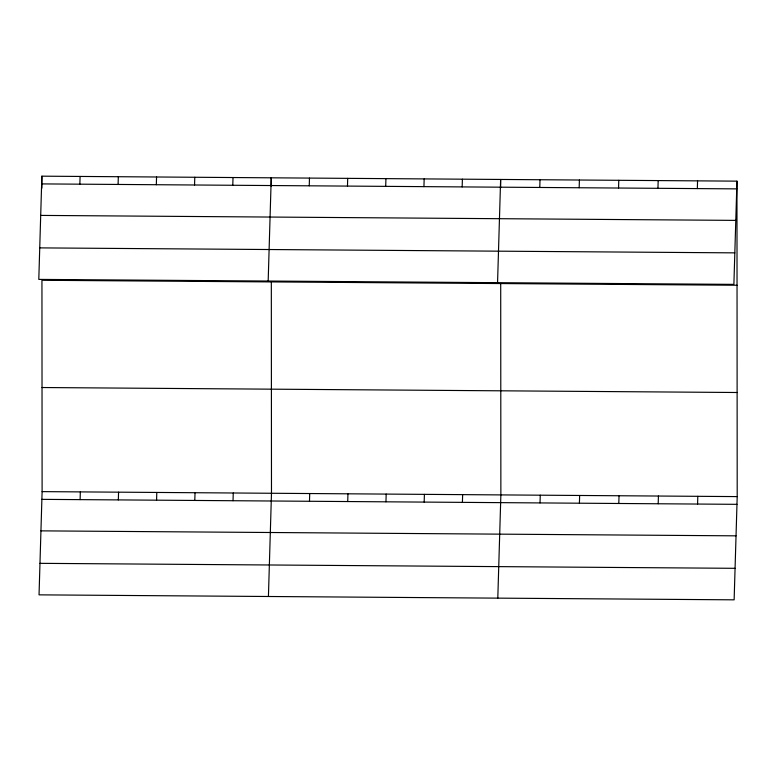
<?xml version="1.0" encoding="UTF-8"?>
<svg xmlns="http://www.w3.org/2000/svg" width="776" height="776" viewBox="0 0 776 776"><rect width="100%" height="100%" fill="white"/><g stroke="black" fill="none" stroke-linecap="round" stroke-linejoin="round"><path stroke-width="1.16" d="M41.865 176.171L38.8 279.399L733.892 284.375L736.957 181.148L41.865 176.171L41.875 188.141M737.035 285.248L41.943 280.272L42.108 491.625L39.042 594.852L734.135 599.829L737.2 496.601L736.957 181.148M79.86 184.174L80.093 176.453M80.112 499.628L80.335 491.906M118.097 184.446L118.321 176.724M118.34 499.899L118.563 492.178M156.325 184.717L156.558 176.996M156.568 500.171L156.8 492.45M194.553 184.989L194.786 177.267M194.795 500.442L195.028 492.721M232.781 185.27L233.013 177.539M233.033 500.724L233.256 492.993M268.176 281.038L271.241 177.82L271.251 186.191M268.428 596.492L271.484 493.274L271.328 281.921M309.246 185.813L309.478 178.092M309.488 501.267L309.721 493.546M347.473 186.085L347.706 178.364M347.716 501.538L347.949 493.817M385.701 186.366L385.934 178.635M385.953 501.82L386.176 494.089M423.938 186.638L424.162 178.916M424.181 502.091L424.404 494.37M462.166 186.909L462.399 179.188M462.409 502.363L462.641 494.642M497.562 282.677L500.627 179.46L500.627 187.831M497.804 598.131L500.869 494.913L500.704 283.56M539.786 187.462L540.009 179.741M540.028 502.916L540.261 495.195M579.168 187.744L579.4 180.022M579.42 503.197L579.643 495.476M618.559 188.025L618.792 180.304M618.802 503.478L619.035 495.757M657.951 188.306L658.174 180.585M658.193 503.76L658.426 496.039M697.343 188.587L697.566 180.866M697.585 504.051L697.808 496.32M41.632 183.902L736.725 188.878M40.701 215.408L735.793 220.384M39.731 247.883L734.823 252.86M42.03 387.525L737.122 392.501M42.108 491.625L737.2 496.601M41.875 499.356L736.967 504.332M40.944 530.862L736.036 535.838M39.983 563.337L735.076 568.313"/></g></svg>
